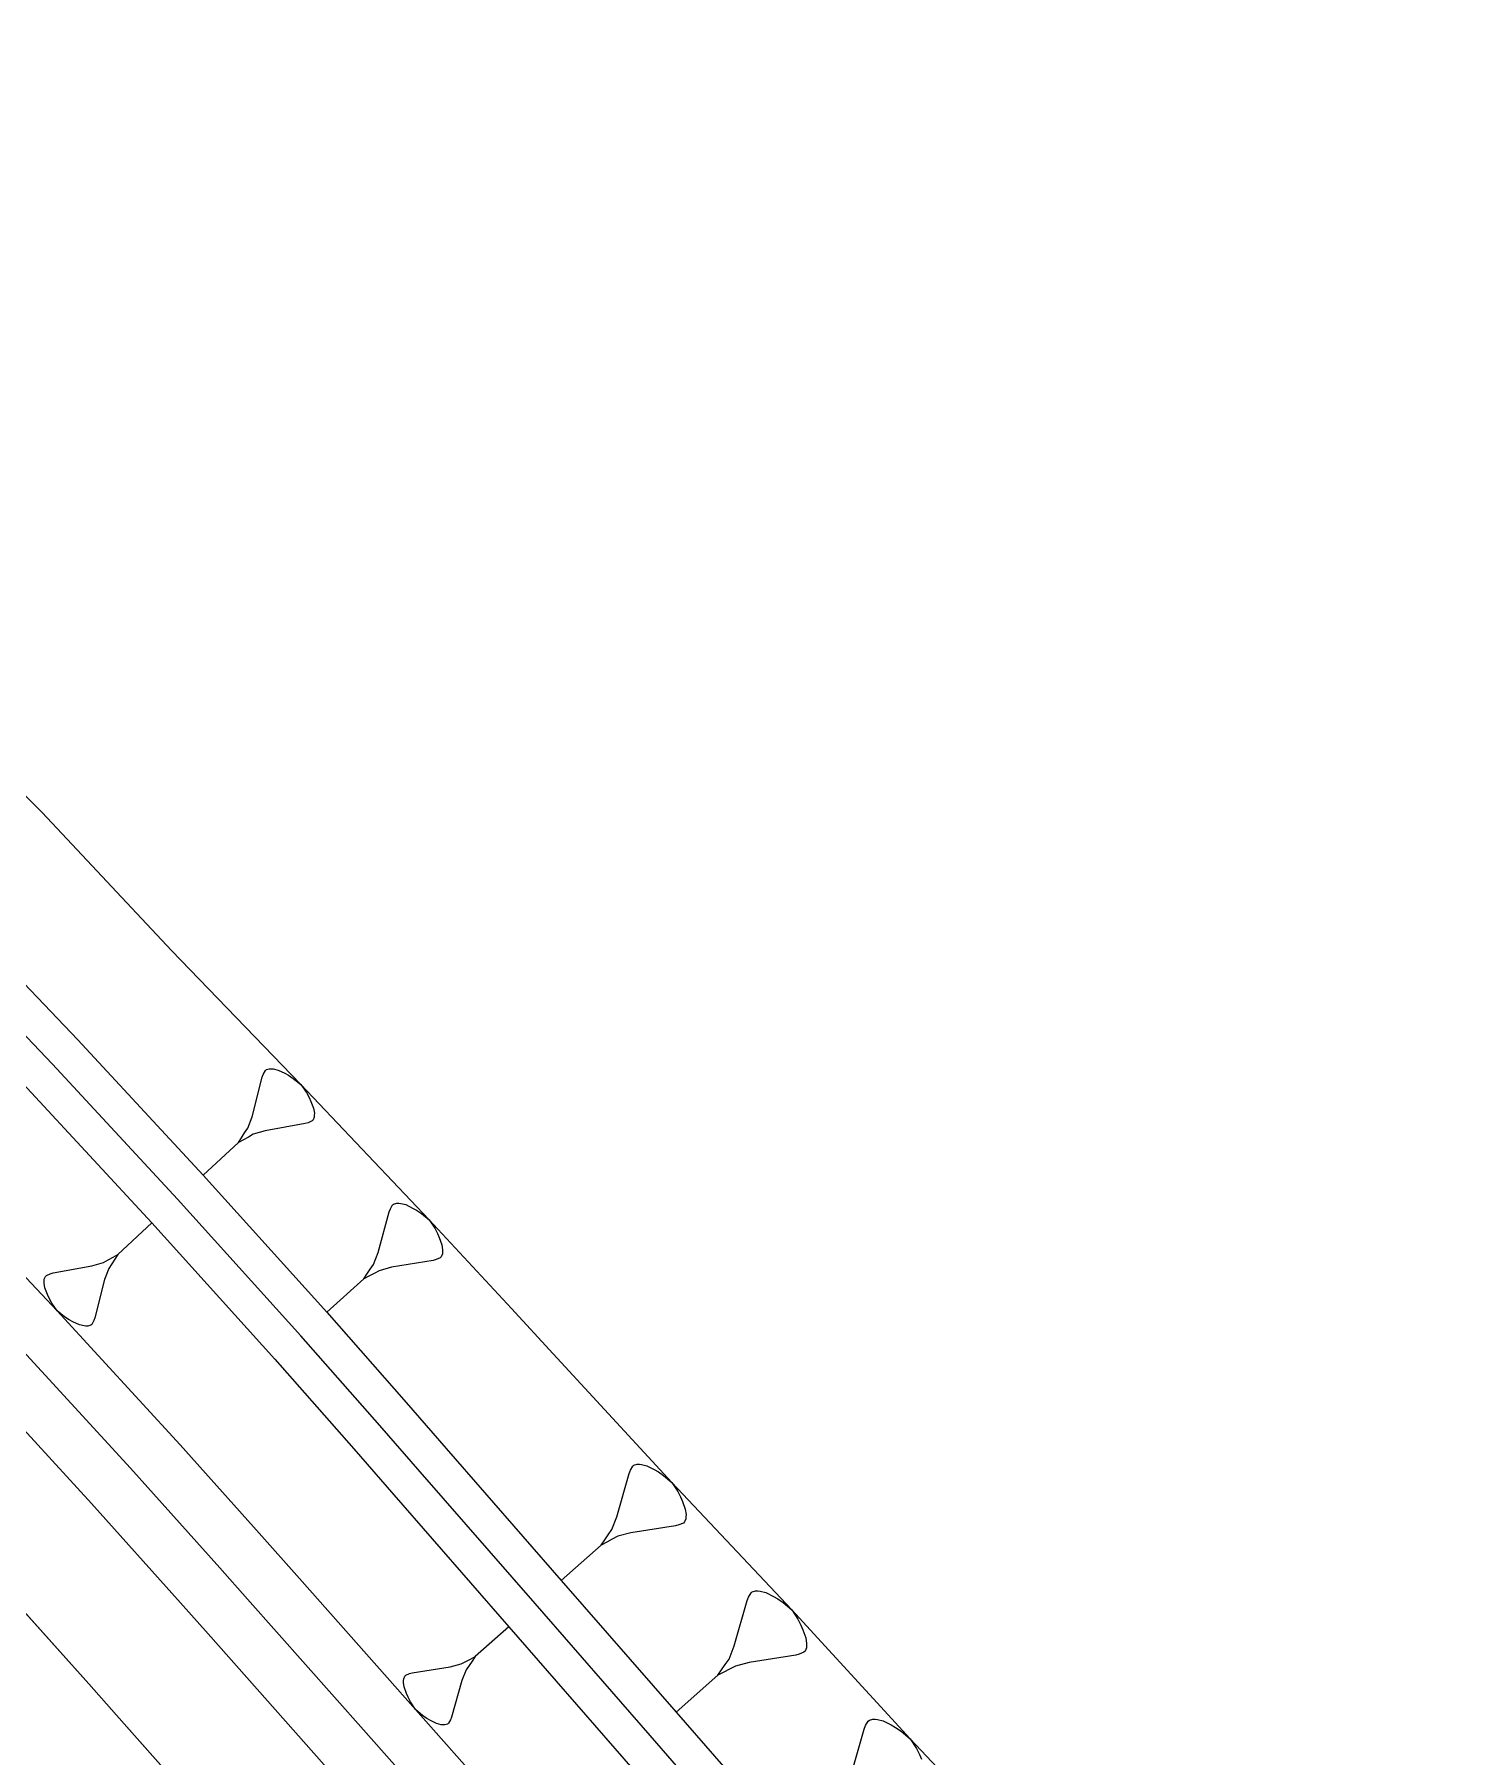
# Model space of a CAD drawing. Extents: x 387562 to 388546, y 804386 to 804945.
# Drawn here: x 387859.42 to 387900, y 804850.78 to 804900 of the extents above; entities that cross this region are included whole.
import ezdxf

# ---------------------------------------------------------------- set-up
doc = ezdxf.new("R2010")
doc.units = 0
doc.layers.get('0').update_dxf_attribs({"linetype": 'CONTINUOUS'})

msp = doc.modelspace()

# ---------------------------------------------------------------- linework, layer by layer
at = {"color": 1}
for p, q in [((387865.9272, 804870.1945), (387865.958, 804870.2767)), ((387865.958, 804870.2767), (387866.0175, 804870.3856)), ((387866.0175, 804870.3856), (387866.0462, 804870.4123)), ((387866.0462, 804870.4123), (387866.1304, 804870.437)), ((387866.1304, 804870.437), (387866.1859, 804870.435)), ((387866.1859, 804870.435), (387866.2413, 804870.433)), ((387866.2413, 804870.433), (387866.379, 804870.4002)), ((387866.379, 804870.4002), (387866.57, 804870.3099)), ((387866.57, 804870.3099), (387866.6789, 804870.2504)), ((387866.6789, 804870.2504), (387866.8145, 804870.1622)), ((387865.6362, 804869.0668), (387865.9272, 804870.1945)), ((387866.8145, 804870.1622), (387867.0302, 804869.9877)), ((387867.0302, 804869.9877), (387867.1885, 804869.7598)), ((387867.1885, 804869.7598), (387867.2666, 804869.6182)), ((387867.2666, 804869.6182), (387867.318, 804869.5052)), ((387867.318, 804869.5052), (387867.3941, 804869.3081)), ((387867.3941, 804869.3081), (387867.4168, 804869.1685)), ((387865.5131, 804868.7382), (387865.6362, 804869.0668)), ((387867.1561, 804868.8726), (387866.0102, 804868.6645)), ((387867.2403, 804868.8973), (387867.1561, 804868.8726)), ((387867.3533, 804868.9487), (387867.2403, 804868.8973)), ((387867.382, 804868.9754), (387867.3533, 804868.9487)), ((387867.4128, 804869.0575), (387867.382, 804868.9754)), ((387867.4148, 804869.113), (387867.4128, 804869.0575)), ((387867.4168, 804869.1685), (387867.4148, 804869.113)), ((387864.2426, 804867.3963), (387865.2484, 804868.3314)), ((387865.2484, 804868.3314), (387865.3367, 804868.467)), ((387865.3901, 804868.4095), (387865.2484, 804868.3314)), ((387865.3367, 804868.467), (387865.4249, 804868.6026)), ((387865.5318, 804868.4876), (387865.3901, 804868.4095)), ((387865.4249, 804868.6026), (387865.5131, 804868.7382)), ((387865.6734, 804868.5657), (387865.5318, 804868.4876)), ((387866.0102, 804868.6645), (387865.6734, 804868.5657)), ((387869.2395, 804865.186), (387869.5572, 804866.3482)), ((387869.5572, 804866.3482), (387869.5902, 804866.4327)), ((387869.5902, 804866.4327), (387869.6534, 804866.5445)), ((387869.6534, 804866.5445), (387869.6835, 804866.5717)), ((387869.6835, 804866.5717), (387869.771, 804866.596)), ((387869.771, 804866.596), (387869.8283, 804866.5931)), ((387869.8283, 804866.5931), (387869.8856, 804866.5902)), ((387869.8856, 804866.5902), (387870.0275, 804866.5542)), ((387870.0275, 804866.5542), (387870.2238, 804866.458)), ((387870.2238, 804866.458), (387870.3356, 804866.3949)), ((387870.3356, 804866.3949), (387870.4745, 804866.3016)), ((387870.4745, 804866.3016), (387870.6951, 804866.118)), ((387862.7777, 804866.0346), (387861.8015, 804865.1271)), ((387870.6951, 804866.118), (387870.8555, 804865.8799)), ((387870.8555, 804865.8799), (387870.9342, 804865.7322)), ((387870.9342, 804865.7322), (387870.9857, 804865.6146)), ((387870.9857, 804865.6146), (387871.0615, 804865.4096)), ((387871.0615, 804865.4096), (387871.0829, 804865.2648)), ((387861.0621, 804864.8038), (387861.389, 804864.8997)), ((387861.389, 804864.8997), (387861.5265, 804864.9755)), ((387861.5265, 804864.9755), (387861.664, 804865.0513)), ((387861.6302, 804864.8639), (387861.5445, 804864.7323)), ((387861.7158, 804864.9955), (387861.6302, 804864.8639)), ((387861.664, 804865.0513), (387861.8015, 804865.1271)), ((387861.8015, 804865.1271), (387861.7158, 804864.9955)), ((387869.0141, 804864.7089), (387869.1074, 804864.8478)), ((387869.1074, 804864.8478), (387869.2395, 804865.186)), ((387870.8089, 804864.9626), (387869.6205, 804864.7643)), ((387870.8963, 804864.9869), (387870.8089, 804864.9626)), ((387871.0139, 804865.0384), (387870.8963, 804864.9869)), ((387871.044, 804865.0656), (387871.0139, 804865.0384)), ((387871.077, 804865.1501), (387871.044, 804865.0656)), ((387871.08, 804865.2075), (387871.077, 804865.1501)), ((387871.0829, 804865.2648), (387871.08, 804865.2075)), ((387859.6969, 804864.3147), (387859.6989, 804864.3685)), ((387859.6989, 804864.3685), (387859.7009, 804864.4223)), ((387859.7009, 804864.4223), (387859.7307, 804864.5021)), ((387859.7307, 804864.5021), (387859.7586, 804864.528)), ((387859.7586, 804864.528), (387859.8682, 804864.5779)), ((387859.8682, 804864.5779), (387859.9499, 804864.6019)), ((387859.9499, 804864.6019), (387861.0621, 804864.8038)), ((387861.4251, 804864.4133), (387861.1427, 804863.3188)), ((387861.5445, 804864.7323), (387861.4251, 804864.4133)), ((387867.7733, 804863.4786), (387868.8276, 804864.4309)), ((387868.8276, 804864.4309), (387868.9208, 804864.5699)), ((387868.9753, 804864.5097), (387868.8276, 804864.4309)), ((387868.9208, 804864.5699), (387869.0141, 804864.7089)), ((387869.123, 804864.5884), (387868.9753, 804864.5097)), ((387869.2707, 804864.6671), (387869.123, 804864.5884)), ((387869.6205, 804864.7643), (387869.2707, 804864.6671)), ((387859.7189, 804864.1791), (387859.6969, 804864.3147)), ((387859.7928, 804863.9878), (387859.7189, 804864.1791)), ((387859.8427, 804863.8782), (387859.7928, 804863.9878)), ((387859.9185, 804863.7407), (387859.8427, 804863.8782)), ((387860.0721, 804863.5195), (387859.9185, 804863.7407)), ((387860.2815, 804863.3502), (387860.0721, 804863.5195)), ((387860.4131, 804863.2646), (387860.2815, 804863.3502)), ((387860.5188, 804863.2068), (387860.4131, 804863.2646)), ((387860.7042, 804863.1192), (387860.5188, 804863.2068)), ((387860.8378, 804863.0874), (387860.7042, 804863.1192)), ((387860.8916, 804863.0854), (387860.8378, 804863.0874)), ((387860.9454, 804863.0835), (387860.8916, 804863.0854)), ((387861.0272, 804863.1074), (387860.9454, 804863.0835)), ((387861.0551, 804863.1334), (387861.0272, 804863.1074)), ((387861.1128, 804863.239), (387861.0551, 804863.1334)), ((387861.1427, 804863.3188), (387861.1128, 804863.239)), ((387876.4137, 804858.8736), (387876.4499, 804858.9639)), ((387876.4499, 804858.9639), (387876.5187, 804859.083)), ((387876.5187, 804859.083), (387876.5513, 804859.1119)), ((387876.5513, 804859.1119), (387876.6453, 804859.1371)), ((387876.6453, 804859.1371), (387876.7067, 804859.1334)), ((387876.7067, 804859.1334), (387876.7681, 804859.1297)), ((387876.7681, 804859.1297), (387876.9198, 804859.0897)), ((387876.9198, 804859.0897), (387877.1292, 804858.9847)), ((387877.1292, 804858.9847), (387877.2484, 804858.9159)), ((387877.2484, 804858.9159), (387877.3964, 804858.8145)), ((387876.0616, 804857.6311), (387876.4137, 804858.8736)), ((387877.3964, 804858.8145), (387877.631, 804858.6155)), ((387877.631, 804858.6155), (387877.8005, 804858.3587)), ((387877.8005, 804858.3587), (387877.8833, 804858.1996)), ((387877.8833, 804858.1996), (387877.9374, 804858.0731)), ((387877.9374, 804858.0731), (387878.0166, 804857.8526)), ((387875.9165, 804857.27), (387876.0616, 804857.6311)), ((387877.9619, 804857.4552), (387877.8353, 804857.4012)), ((387877.9944, 804857.4841), (387877.9619, 804857.4552)), ((387878.0307, 804857.5743), (387877.9944, 804857.4841)), ((387878.0166, 804857.8526), (387878.0381, 804857.6972)), ((387878.0344, 804857.6358), (387878.0307, 804857.5743)), ((387878.0381, 804857.6972), (387878.0344, 804857.6358)), ((387875.6125, 804856.826), (387875.7138, 804856.974)), ((387875.7138, 804856.974), (387875.8152, 804857.122)), ((387875.9306, 804856.9918), (387875.7715, 804856.9089)), ((387875.8152, 804857.122), (387875.9165, 804857.27)), ((387876.0897, 804857.0747), (387875.9306, 804856.9918)), ((387876.4656, 804857.1753), (387876.0897, 804857.0747)), ((387877.7413, 804857.376), (387876.4656, 804857.1753)), ((387877.8353, 804857.4012), (387877.7413, 804857.376)), ((387874.473, 804855.8158), (387875.6125, 804856.826)), ((387875.7715, 804856.9089), (387875.6125, 804856.826)), ((387879.8242, 804855.3365), (387879.8961, 804855.461)), ((387879.8961, 804855.461), (387879.9302, 804855.4912)), ((387879.9302, 804855.4912), (387880.0284, 804855.5175)), ((387880.0284, 804855.5175), (387880.0926, 804855.5136)), ((387880.0926, 804855.5136), (387880.1568, 804855.5097)), ((387880.1568, 804855.5097), (387880.3153, 804855.468)), ((387880.3153, 804855.468), (387880.5342, 804855.3582)), ((387879.4183, 804853.9434), (387879.7863, 804855.2421)), ((387879.7863, 804855.2421), (387879.8242, 804855.3365)), ((387880.5342, 804855.3582), (387880.6588, 804855.2863)), ((387880.6588, 804855.2863), (387880.8135, 804855.1803)), ((387880.8135, 804855.1803), (387881.0587, 804854.9723)), ((387881.0587, 804854.9723), (387881.2358, 804854.7039)), ((387872.9764, 804854.489), (387872.0141, 804853.6359)), ((387881.2358, 804854.7039), (387881.3225, 804854.5376)), ((387881.3225, 804854.5376), (387881.3789, 804854.4054)), ((387881.3789, 804854.4054), (387881.4617, 804854.1749)), ((387881.4617, 804854.1749), (387881.4842, 804854.0125)), ((387881.4842, 804854.0125), (387881.4803, 804853.9483)), ((387871.611, 804853.4259), (387871.7454, 804853.4959)), ((387871.7454, 804853.4959), (387871.8797, 804853.5659)), ((387871.9285, 804853.5109), (387871.8429, 804853.3859)), ((387871.8797, 804853.5659), (387872.0141, 804853.6359)), ((387872.0141, 804853.6359), (387871.9285, 804853.5109)), ((387879.1608, 804853.4113), (387879.2667, 804853.566)), ((387879.2667, 804853.566), (387879.4183, 804853.9434)), ((387881.174, 804853.6768), (387879.8406, 804853.467)), ((387881.2723, 804853.7031), (387881.174, 804853.6768)), ((387881.4045, 804853.7595), (387881.2723, 804853.7031)), ((387881.4386, 804853.7897), (387881.4045, 804853.7595)), ((387881.4764, 804853.8841), (387881.4386, 804853.7897)), ((387881.4803, 804853.9483), (387881.4764, 804853.8841)), ((387869.9688, 804852.952), (387869.9719, 804853.0039)), ((387869.9719, 804853.0039), (387870.0025, 804853.0801)), ((387870.0025, 804853.0801), (387870.03, 804853.1045)), ((387870.03, 804853.1045), (387870.1368, 804853.1501)), ((387870.1368, 804853.1501), (387870.2162, 804853.1714)), ((387870.2162, 804853.1714), (387871.2936, 804853.3408)), ((387871.2936, 804853.3408), (387871.611, 804853.4259)), ((387871.7573, 804853.2609), (387871.6348, 804852.9559)), ((387871.8429, 804853.3859), (387871.7573, 804853.2609)), ((387877.7579, 804852.046), (387878.9489, 804853.1019)), ((387878.9489, 804853.1019), (387879.0548, 804853.2566)), ((387879.1152, 804853.1885), (387878.9489, 804853.1019)), ((387879.0548, 804853.2566), (387879.1608, 804853.4113)), ((387879.2814, 804853.2751), (387879.1152, 804853.1885)), ((387879.4477, 804853.3618), (387879.2814, 804853.2751)), ((387879.8406, 804853.467), (387879.4477, 804853.3618)), ((387869.9656, 804852.9001), (387869.9688, 804852.952)), ((387869.9838, 804852.7689), (387869.9656, 804852.9001)), ((387870.0507, 804852.5827), (387869.9838, 804852.7689)), ((387870.0963, 804852.4758), (387870.0507, 804852.5827)), ((387871.6348, 804852.9559), (387871.3375, 804851.9066)), ((387870.1663, 804852.3415), (387870.0963, 804852.4758)), ((387870.3094, 804852.1246), (387870.1663, 804852.3415)), ((387870.5075, 804851.9565), (387870.3094, 804852.1246)), ((387870.6325, 804851.8709), (387870.5075, 804851.9565)), ((387870.7332, 804851.8128), (387870.6325, 804851.8709)), ((387870.91, 804851.7241), (387870.7332, 804851.8128)), ((387871.0381, 804851.6904), (387870.91, 804851.7241)), ((387871.09, 804851.6873), (387871.0381, 804851.6904)), ((387871.1419, 804851.6841), (387871.09, 804851.6873)), ((387871.2212, 804851.7054), (387871.1419, 804851.6841)), ((387871.2487, 804851.7298), (387871.2212, 804851.7054)), ((387871.3068, 804851.8304), (387871.2487, 804851.7298)), ((387871.3375, 804851.9066), (387871.3068, 804851.8304)), ((387882.752, 804850.2295), (387883.1309, 804851.5664)), ((387883.1309, 804851.5664), (387883.1699, 804851.6635)), ((387883.1699, 804851.6635), (387883.244, 804851.7917)), ((387883.244, 804851.7917), (387883.279, 804851.8228)), ((387883.279, 804851.8228), (387883.3801, 804851.8499)), ((387883.3801, 804851.8499), (387883.4462, 804851.8459)), ((387883.4462, 804851.8459), (387883.5123, 804851.8419)), ((387883.5123, 804851.8419), (387883.6755, 804851.7989)), ((387883.6755, 804851.7989), (387883.9008, 804851.6859)), ((387883.9008, 804851.6859), (387884.029, 804851.6119)), ((387884.029, 804851.6119), (387884.1883, 804851.5028)), ((387884.1883, 804851.5028), (387884.4407, 804851.2886)), ((387884.4407, 804851.2886), (387884.6231, 804851.0124)), ((387884.6231, 804851.0124), (387884.7123, 804850.8412)), ((387884.7123, 804850.8412), (387884.7704, 804850.705))]:
    msp.add_line(p, q, dxfattribs=at)
at = {"color": 1, "linetype": 'CONTINUOUS'}
for points in [[(387823.3463, 804900), (387827.0769, 804897.3144), (387831.2928, 804894.2392), (387835.4992, 804891.0956), (387839.6743, 804887.8634), (387843.7954, 804884.5235), (387847.8385, 804881.0572), (387851.7789, 804877.4466), (387855.5673, 804873.698), (387859.2105, 804869.8812), (387862.7777, 804866.0346), (387866.2892, 804862.138), (387868.5451, 804859.5746), (387869.6915, 804858.2588), (387872.9764, 804854.489), (387876.2613, 804850.7192), (387879.5462, 804846.9494), (387882.831, 804843.1796), (387886.1159, 804839.4098), (387889.4008, 804835.64), (387890.342, 804834.5177)], [(387826.769, 804900), (387828.2207, 804898.9549), (387832.4503, 804895.8702), (387836.68, 804892.7097), (387840.888, 804889.4531), (387845.0507, 804886.0805), (387849.1438, 804882.5726), (387853.1416, 804878.9104), (387856.9816, 804875.1121), (387860.6557, 804871.2637), (387864.2426, 804867.3963), (387867.7733, 804863.4786), (387870.0395, 804860.9037), (387871.1881, 804859.5856), (387874.473, 804855.8158), (387877.7579, 804852.046), (387881.0427, 804848.2762), (387884.3276, 804844.5064), (387887.6125, 804840.7366), (387890.8974, 804836.9668), (387891.6432, 804836.0822)], [(387834.2595, 804900), (387835.0024, 804899.4663), (387839.1943, 804896.1466), (387843.3794, 804892.7166), (387847.5312, 804889.1572), (387851.6598, 804885.4935), (387855.734, 804881.6952), (387859.6354, 804877.7656), (387863.3304, 804873.8223), (387867.0302, 804869.9877), (387870.6951, 804866.118), (387873.0511, 804863.5822), (387874.2406, 804862.2917), (387877.631, 804858.6155), (387881.0587, 804854.9723), (387884.4407, 804851.2886), (387887.8689, 804847.6458), (387891.1387, 804843.8627), (387894.4039, 804840.0754), (387897.6486, 804836.4295), (387900, 804834.5238)], [(387856.5095, 804867.2975), (387860.0721, 804863.5195), (387863.5804, 804859.691), (387865.8387, 804857.1676), (387866.9925, 804855.866), (387870.3094, 804852.1246), (387873.6263, 804848.3832), (387876.9432, 804844.6418), (387880.2601, 804840.9004), (387883.577, 804837.159), (387886.8939, 804833.4176), (387890.2108, 804829.6762), (387893.2392, 804826.411), (387896.5561, 804822.6696), (387899.873, 804818.9282), (387900, 804818.7849)]]:
    msp.add_lwpolyline(points, dxfattribs=at)
at = {"color": 7, "linetype": 'CONTINUOUS'}
for points in [[(387890.9742, 804835.3224), (387890.1491, 804836.3034), (387886.8642, 804840.0732), (387883.5793, 804843.843), (387880.2944, 804847.6128), (387877.0096, 804851.3826), (387873.7247, 804855.1524), (387870.4398, 804858.9222), (387869.2923, 804860.2392), (387867.0312, 804862.8083), (387863.5101, 804866.7155), (387859.9331, 804870.5725), (387856.2745, 804874.405), (387852.4603, 804878.1785), (387848.4912, 804881.8149), (387844.4231, 804885.302), (387840.2811, 804888.6583), (387836.0896, 804891.9026), (387831.8716, 804895.0547), (387827.6488, 804898.1346), (387825.0577, 804900)], [(387850.7552, 804868.9197), (387854.2379, 804865.3321), (387857.6705, 804861.6966), (387861.0524, 804858.0138), (387863.5938, 804855.1774), (387864.3843, 804854.2858), (387867.7012, 804850.5444), (387871.0181, 804846.803), (387874.335, 804843.0616), (387877.6519, 804839.3202), (387880.9688, 804835.5788), (387884.2857, 804831.8374), (387887.6026, 804828.0959), (387890.9195, 804824.3545), (387894.2364, 804820.6131), (387897.5533, 804816.8717), (387898.1386, 804816.2115), (387900, 804814.1119)], [(387850.7552, 804868.9197), (387854.2379, 804865.3321), (387857.6705, 804861.6966), (387861.0524, 804858.0138), (387863.5938, 804855.1774), (387864.3843, 804854.2858), (387867.7012, 804850.5444), (387871.0181, 804846.803), (387874.335, 804843.0616), (387877.6519, 804839.3202), (387880.9688, 804835.5788), (387884.2857, 804831.8374), (387887.6026, 804828.0959), (387890.9195, 804824.3545), (387894.2364, 804820.6131), (387897.5533, 804816.8717), (387898.1386, 804816.2115), (387900, 804814.1119)], [(387848.2609, 804866.4644), (387851.8125, 804862.8044), (387855.3114, 804859.094), (387858.757, 804855.334), (387860.9748, 804852.8556), (387862.1287, 804851.5541), (387865.4456, 804847.8127), (387868.7625, 804844.0712), (387872.0794, 804840.3298), (387875.3963, 804836.5884), (387878.7132, 804832.847), (387882.0301, 804829.1056), (387885.347, 804825.3642), (387888.6639, 804821.6228), (387891.9808, 804817.8814), (387895.2977, 804814.14), (387898.6146, 804810.3986), (387900, 804808.8359)], [(387848.2609, 804866.4644), (387851.7098, 804862.9117), (387855.109, 804859.3115), (387858.458, 804855.6645), (387860.9748, 804852.8556), (387861.7653, 804851.964), (387865.0822, 804848.2226), (387868.3991, 804844.4812), (387871.716, 804840.7398), (387875.0329, 804836.9983), (387878.3498, 804833.2569), (387881.6667, 804829.5155), (387884.9836, 804825.7741), (387888.3005, 804822.0327), (387891.6174, 804818.2913), (387894.9343, 804814.5499), (387895.5196, 804813.8897), (387898.2512, 804810.8085), (387898.9357, 804810.0364), (387900, 804808.8768)]]:
    msp.add_lwpolyline(points, dxfattribs=at)
at = {"color": 2, "linetype": 'CONTINUOUS'}
msp.add_lwpolyline([(387858.7683, 804862.7188), (387862.1642, 804859.0207), (387864.7162, 804856.1725), (387865.5067, 804855.2809), (387868.8236, 804851.5395), (387872.1405, 804847.7981), (387875.4574, 804844.0567), (387878.7743, 804840.3153), (387882.0912, 804836.5738), (387885.4081, 804832.8324), (387888.725, 804829.091), (387892.0419, 804825.3496), (387895.3588, 804821.6082), (387898.6757, 804817.8668), (387899.261, 804817.2066), (387900, 804816.373)], dxfattribs=at)

doc.saveas('drawing.dxf')
